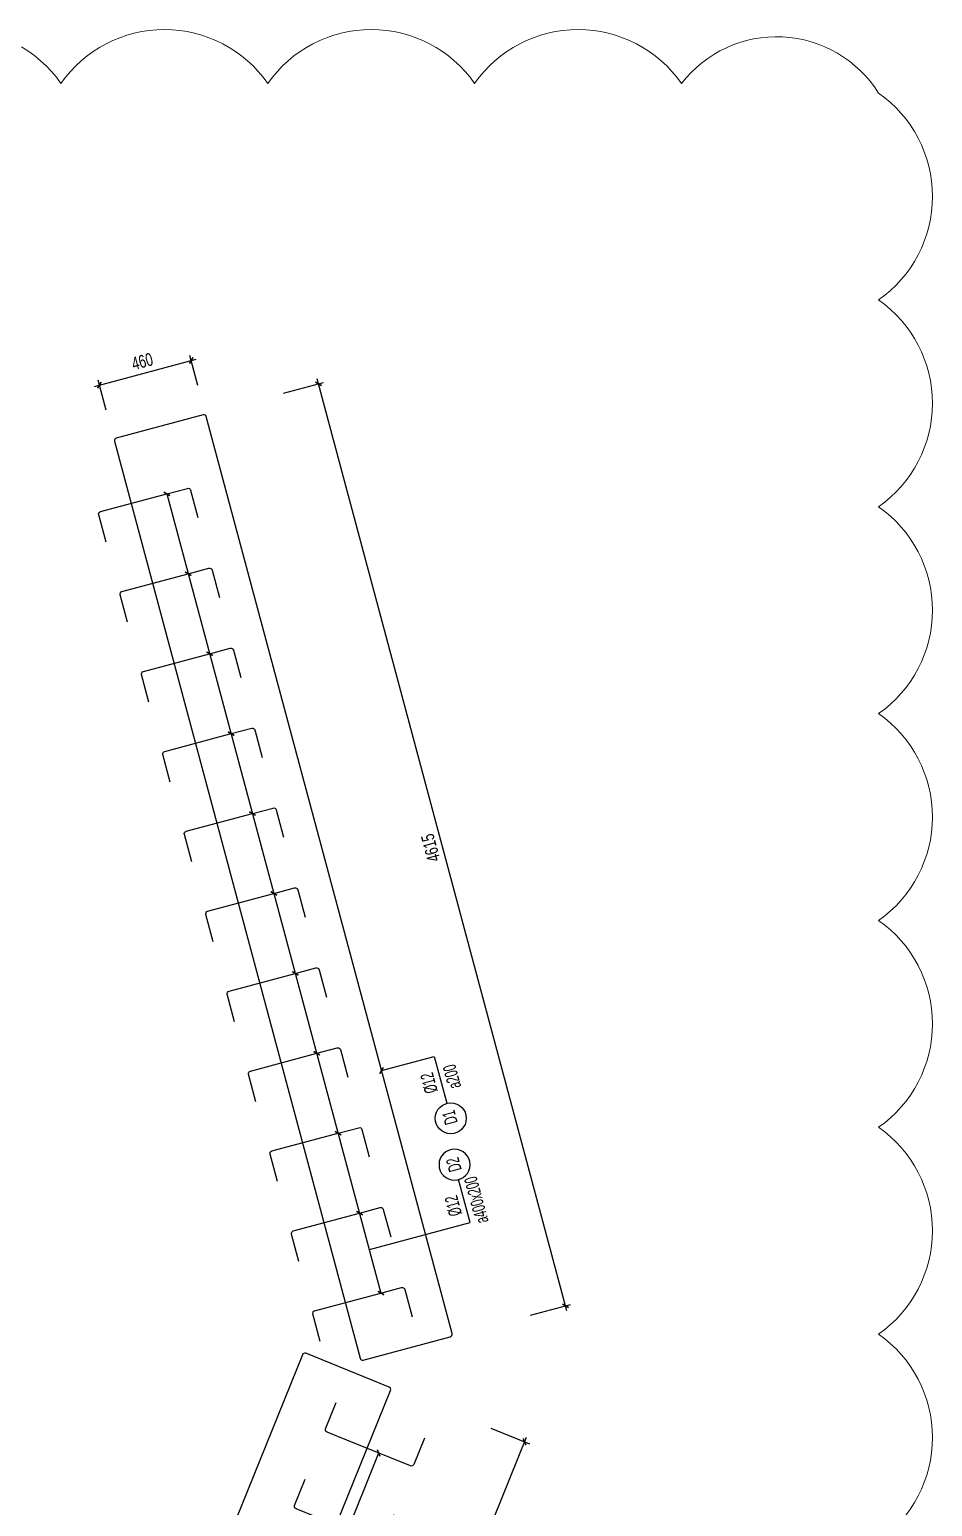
# Model space of a CAD drawing. Header units: millimetres. Extents: x -147841 to 368790, y -162721 to 84261.
# Drawn here: x 364424 to 368790, y -95613 to -88473 of the extents above; entities that cross this region are included whole.
import ezdxf
from ezdxf.enums import TextEntityAlignment as Align

# ---------------------------------------------------------------- set-up
doc = ezdxf.new("R2010")
doc.units = ezdxf.units.MM
doc.header["$LTSCALE"] = 1000
doc.header["$MEASUREMENT"] = 0
doc.header["$PDMODE"] = 1
doc.header["$PDSIZE"] = -10
doc.layers.get('0').update_dxf_attribs({"linetype": 'CONTINUOUS', "lineweight": 18})
doc.layers.get('DEFPOINTS').update_dxf_attribs({"color": 5, "linetype": 'CONTINUOUS', "lineweight": 18})
for name, color, linetype in [('ccu11-Manh', 8, 'CONTINUOUS'), ('ccu11-Thay', 7, 'CONTINUOUS'), ('ccu11-Thepdai', 6, 'CONTINUOUS'), ('KC-Cotthep', 8, 'CONTINUOUS'), ('KC-Dim', 8, 'CONTINUOUS')]:
    doc.layers.add(name, color=color, linetype=linetype)
doc.styles.add('ARIAL', font='arial.ttf', dxfattribs={"width": 0.7})
doc.styles.add('ccu11-dim', font='vnsimli.shx', dxfattribs={"width": 0.65, "bigfont": 'bigfont.shx'})
doc.dimstyles.new('2.5-25', dxfattribs={"dimscale": 25, "dimtxt": 2.5, "dimasz": 1, "dimexe": 1, "dimexo": 2, "dimgap": 1, "dimtad": 1, "dimdec": 1, "dimrnd": 5, "dimdsep": 46, "dimtxsty": 'ARIAL', "dimblk": 'ARCHTICK', "dimcen": -1, "dimdle": 1, "dimclrd": 256, "dimclre": 256, "dimclrt": 3, "dimadec": 0, "dimazin": 2, "dimtfac": 0.1, "dimtdec": 1, "dimtmove": 0, "dimatfit": 1, "dimldrblk": 'ARCHTICK', "dimfxl": 1, "dimtvp": 0.833333, "dimtfill": 1, "dimtolj": 1, "dimtzin": 12, "dimarcsym": 0})
doc.dimstyles.new('ccu11-100x4', dxfattribs={"dimscale": 100, "dimtxt": 2.5, "dimasz": 1, "dimexe": 1, "dimexo": 2, "dimgap": 1, "dimtad": 1, "dimdec": 0, "dimlfac": 0.25, "dimdsep": 46, "dimtxsty": 'ccu11-dim', "dimblk": 'ARCHTICK', "dimcen": -1, "dimdle": 1, "dimclrd": 256, "dimclre": 256, "dimclrt": 31, "dimadec": 0, "dimazin": 2, "dimtfac": 0.1, "dimtdec": 0, "dimtmove": 0, "dimatfit": 1, "dimldrblk": 'ARCHTICK', "dimfxl": 1, "dimtvp": 0.833333, "dimtolj": 1, "dimtzin": 12, "dimarcsym": 0})

# ---------------------------------------------------------------- blocks, each defined once
blk = doc.blocks.new('_ARCHTICK')
at = {"color": 0, "linetype": 'ByBlock', "const_width": 0.3}
blk.add_lwpolyline([(-0.5, -0.5), (0.5, 0.5)], dxfattribs=at)
blk = doc.blocks.new('att_thep_2')
blk.add_circle((-300, 0), 300)
at = {"color": 3, "style": 'ARIAL', "width": 0.6}
blk.add_attdef('DK', text='', height=250, dxfattribs=at).set_placement((467, 105), align=Align.CENTER)
at = {"color": 31, "style": 'ARIAL', "width": 0.6}
blk.add_attdef('SH', text='', height=250, dxfattribs=at).set_placement((-281, -111), align=Align.CENTER)
at = {"color": 2, "style": 'ARIAL', "width": 0.6}
blk.add_attdef('KC', text='', height=250, dxfattribs=at).set_placement((472, -355), align=Align.CENTER)
blk = doc.blocks.new('*D1090')
at = {"layer": 'DEFPOINTS', "color": 0, "ltscale": 3000, "transparency": 16777216}
for p in [(365821.3, -90185.4), (365053.5, -90391.1), (366247.8, -94848.4)]:
    blk.add_point(p, dxfattribs=at)
at = {"layer": 'KC-Dim', "lineweight": -2, "ltscale": 3000, "transparency": 16777216}
for p, q in [((365652.3, -90230.6), (365845.5, -90178.9)), ((367022.1, -94666.8), (365814.8, -90161.2)), ((366846.6, -94687.9), (367039.8, -94636.2))]:
    blk.add_line(p, q, dxfattribs=at)
at = {"layer": 'KC-Dim', "lineweight": -2, "ltscale": 3000, "transparency": 16777216, "xscale": 25, "yscale": 25, "zscale": 25}
for p, rotation in [((365821.3, -90185.4), 105.0000000000023), ((367015.6, -94642.6), 285.0000000000023)]:
    blk.add_blockref('_ARCHTICK', p, dxfattribs=dict(at, rotation=rotation))
at = {"layer": 'KC-Dim', "color": 3, "ltscale": 3000, "transparency": 16777216, "insert": (366363.5, -92428.7), "char_height": 62.5, "attachment_point": 5, "rotation": 105, "style": 'ARIAL', "bg_fill": 3, "box_fill_scale": 1.25, "bg_fill_color": 256, "bg_fill_true_color": 13158600, "bg_fill_transparency": 0}
blk.add_mtext('\\A1;4615', dxfattribs=at)
blk = doc.blocks.new('*D1091')
at = {"layer": 'DEFPOINTS', "color": 0, "ltscale": 3000, "transparency": 16777216}
for p in [(365961.4, -94954), (366817.4, -95300.2), (365068.9, -97160.3)]:
    blk.add_point(p, dxfattribs=at)
at = {"layer": 'KC-Dim', "lineweight": -2, "ltscale": 3000, "transparency": 16777216}
for p, q in [((366655.2, -95234.6), (366840.6, -95309.6)), ((365915.6, -97529.7), (366826.8, -95277)), ((365762.7, -97440.9), (365948.1, -97515.9))]:
    blk.add_line(p, q, dxfattribs=at)
at = {"layer": 'KC-Dim', "lineweight": -2, "ltscale": 3000, "transparency": 16777216, "xscale": 25, "yscale": 25, "zscale": 25}
for p, rotation in [((366817.4, -95300.2), 67.97712838462095), ((365924.9, -97506.6), 247.977128384621)]:
    blk.add_blockref('_ARCHTICK', p, dxfattribs=dict(at, rotation=rotation))
at = {"layer": 'KC-Dim', "color": 3, "ltscale": 3000, "transparency": 16777216, "insert": (366318.4, -96382), "char_height": 62.5, "attachment_point": 5, "rotation": 67.97713, "style": 'ARIAL', "bg_fill": 3, "box_fill_scale": 1.25, "bg_fill_color": 256, "bg_fill_true_color": 13158600, "bg_fill_transparency": 0}
blk.add_mtext('\\A1;2380', dxfattribs=at)
blk = doc.blocks.new('*D1097')
at = {"layer": 'DEFPOINTS', "color": 0, "ltscale": 3000, "transparency": 16777216}
for p in [(365206.3, -90072.5), (365251.6, -90241.5), (364807.2, -90360.6)]:
    blk.add_point(p, dxfattribs=at)
at = {"layer": 'KC-Dim', "lineweight": -2, "ltscale": 3000, "transparency": 16777216}
for p, q in [((364737.8, -90198), (365230.4, -90066)), ((365238.6, -90193.3), (365199.8, -90048.4)), ((364794.3, -90312.3), (364755.5, -90167.4))]:
    blk.add_line(p, q, dxfattribs=at)
at = {"layer": 'KC-Dim', "lineweight": -2, "ltscale": 3000, "transparency": 16777216, "xscale": 25, "yscale": 25, "zscale": 25}
for p, rotation in [((365206.3, -90072.5), 15.00000000027781), ((364761.9, -90191.6), 195.0000000002778)]:
    blk.add_blockref('_ARCHTICK', p, dxfattribs=dict(at, rotation=rotation))
at = {"layer": 'KC-Dim', "color": 3, "ltscale": 3000, "transparency": 16777216, "insert": (364969.4, -90077.1), "char_height": 62.5, "attachment_point": 5, "rotation": 15, "style": 'ARIAL', "bg_fill": 3, "box_fill_scale": 1.25, "bg_fill_color": 256, "bg_fill_true_color": 13158600, "bg_fill_transparency": 0}
blk.add_mtext('\\A1;460', dxfattribs=at)
blk = doc.blocks.new('*U1600')
at = {"layer": 'ccu11-Thepdai', "flags": 128}
blk.add_lwpolyline([(75, 230), (-62.5, 230, 0.414214), (-75, 217.5), (-75, -114.4), (-75, -217.5, 0.414214), (-62.5, -230), (75, -230)], format="xyb", dxfattribs=at)
blk = doc.blocks.new('*U1599')
at = {"layer": 'ccu11-Thay', "color": 0, "linetype": 'ByBlock', "lineweight": -2, "transparency": 16777216}
for p in [(0, 0), (400, 0), (800, 0), (1200, 0), (1600, 0)]:
    blk.add_blockref('*U1600', p, dxfattribs=at)
blk = doc.blocks.new('*U1602')
at = {"layer": 'ccu11-Thepdai', "flags": 128}
blk.add_lwpolyline([(75, 230), (-62.5, 230, 0.414214), (-75, 217.5), (-75, -114.4), (-75, -217.5, 0.414214), (-62.5, -230), (75, -230)], format="xyb", dxfattribs=at)
blk = doc.blocks.new('*U1601')
at = {"layer": 'ccu11-Thay', "color": 0, "linetype": 'ByBlock', "lineweight": -2, "transparency": 16777216}
for p in [(0, 0), (400, 0), (800, 0), (1200, 0), (1600, 0), (2000, 0), (2400, 0), (2800, 0), (3200, 0), (3600, 0), (4000, 0)]:
    blk.add_blockref('*U1602', p, dxfattribs=at)

msp = doc.modelspace()

# ---------------------------------------------------------------- linework, layer by layer
at = {"layer": 'ccu11-Thepdai'}
for points in [[(366466.77, -94776.76), (365278.91, -90343.63, 0.4142136), (365263.6, -90334.79), (364843.43, -90447.38, 0.4142136), (364834.59, -90462.68), (366022.44, -94895.82, 0.4142136), (366037.75, -94904.66), (366457.93, -94792.07, 0.4142136)], [(365286.83, -97234.96), (366169.9, -95051.8, 0.4142136), (366163, -95035.52), (365759.74, -94872.41, 0.4142136), (365743.47, -94879.31), (364860.4, -97062.47, 0.4142136), (364867.3, -97078.75), (365270.56, -97241.86, 0.4142136)]]:
    msp.add_lwpolyline(points, format="xyb", close=True, dxfattribs=at)
at = {"layer": 'KC-Dim', "ltscale": 3000}
msp.add_lwpolyline([(365088.02, -90717.26), (366123.29, -94580.96)], dxfattribs=at)

# ---------------------------------------------------------------- block references
at = {"layer": 'KC-Cotthep'}
ref = msp.add_blockref('att_thep_2', (366441.2, -93663.74), dxfattribs=dict(at, xscale=0.25, yscale=0.25, zscale=0.25, rotation=105.0000000000014))
ref.add_attrib('KC', 'a200', dxfattribs={"layer": '0', "color": 2, "height": 62.5, "rotation": 105, "style": 'ARIAL', "width": 0.6}).set_placement((366496.46, -93526.8), align=Align.CENTER)
ref.add_attrib('DK', '%%C12', dxfattribs={"layer": '0', "color": 215, "height": 62.5, "rotation": 105, "style": 'ARIAL', "width": 0.6}).set_placement((366385.55, -93557.88), align=Align.CENTER)
ref.add_attrib('SH', 'D1', dxfattribs={"layer": '0', "color": 31, "height": 62.5, "rotation": 105, "style": 'ARIAL', "width": 0.6}).set_placement((366486.3, -93724.38), align=Align.CENTER)
ref = msp.add_blockref('att_thep_2', (366498.26, -94032.89), dxfattribs=dict(at, xscale=-0.25, yscale=0.25, zscale=0.25, rotation=105.0000000000014))
ref.add_attrib('KC', 'a400x200', dxfattribs={"layer": '0', "color": 2, "height": 62.5, "rotation": 105, "style": 'ARIAL', "width": 0.6}).set_placement((366614.43, -94123.25), align=Align.CENTER)
ref.add_attrib('DK', '%%C12', dxfattribs={"layer": '0', "color": 215, "height": 62.5, "rotation": 105, "style": 'ARIAL', "width": 0.6}).set_placement((366502.83, -94151.76), align=Align.CENTER)
ref.add_attrib('SH', 'D2', dxfattribs={"layer": '0', "color": 31, "height": 62.5, "rotation": 105, "style": 'ARIAL', "width": 0.6}).set_placement((366505.56, -93952.43), align=Align.CENTER)
at = {"layer": 'KC-Dim', "ltscale": 3000, "xscale": 25, "yscale": 25, "zscale": 25, "rotation": 105.0000000000004}
for p in [(365088.02, -90717.26), (365191.55, -91103.63), (365295.07, -91490), (365398.6, -91876.37), (365502.13, -92262.74), (365605.66, -92649.11), (365709.18, -93035.48), (365812.71, -93421.85), (365916.24, -93808.22), (366019.77, -94194.59), (366123.29, -94580.96)]:
    msp.add_blockref('_ARCHTICK', p, dxfattribs=at)

# ---------------------------------------------------------------- leaders
at = {"layer": 'ccu11-Manh', "ltscale": 3000}
for points in [[(366126.06, -93505.24), (366380.46, -93437.08), (366441.2, -93663.74)], [(366112.06, -95354.32), (365616.68, -96579.04), (366035.39, -96748.4)]]:
    msp.add_leader(points, dimstyle='ccu11-100x4', override={"dimasz": 0.25, "dimtad": 0}, dxfattribs=at)
at = {"layer": 'ccu11-Manh', "ltscale": 10}
msp.add_leader([(366067.07, -94371.11), (366553.93, -94240.66), (366497.95, -94031.72)], dimstyle='ccu11-100x4', override={"dimgap": 1, "dimtad": 0, "dimldrblk": 'None'}, dxfattribs=at)

# ---------------------------------------------------------------- next in the draw order: dimensions: what is measured, and where the dimension line sits
at = {"layer": 'KC-Dim', "ltscale": 3000}
dim = msp.add_linear_dim(base=(365821.31, -90185.35), p1=(366247.84, -94848.36), p2=(365053.51, -90391.08), angle=105, dimstyle='2.5-25', override={"dimfxl": 7, "dimfxlon": 1}, dxfattribs=at)
dim.commit()
dim.dimension.update_dxf_attribs({"geometry": '*D1090', "text_midpoint": (366363.5, -92428.72)})
dim = msp.add_aligned_dim(p1=(365068.93, -97160.31), p2=(365961.37, -94953.97), distance=-923.39, dimstyle='2.5-25', override={"dimfxl": 7, "dimfxlon": 1}, dxfattribs=at)
dim.commit()
dim.dimension.update_dxf_attribs({"geometry": '*D1091', "text_midpoint": (366318.38, -96382.04)})

# ---------------------------------------------------------------- next in the draw order: block references
at = {"layer": 'ccu11-Thay', "xscale": -1}
for name, p, rotation in [('*U1601', (364996.9, -90819.32), 105.0000000000057), ('*U1599', (365492.45, -96748.72), 247.9771283846035)]:
    msp.add_blockref(name, p, dxfattribs=dict(at, rotation=rotation))

# ---------------------------------------------------------------- next in the draw order: dimensions: what is measured, and where the dimension line sits
at = {"layer": 'KC-Dim', "ltscale": 3000}
dim = msp.add_aligned_dim(p1=(364807.23, -90360.61), p2=(365251.56, -90241.55), distance=175, dimstyle='2.5-25', override={"dimfxl": 7, "dimfxlon": 1}, dxfattribs=at)
dim.commit()
dim.dimension.update_dxf_attribs({"geometry": '*D1097', "text_midpoint": (364969.37, -90077.07)})

# ---------------------------------------------------------------- next in the draw order: linework, layer by layer
at = {"layer": 'DEFPOINTS', "color": 1, "flags": 128}
msp.add_lwpolyline([(357576.15, -88732.8, -0.5205671), (358576.15, -88732.8, -0.5205671), (359576.15, -88732.8, -0.5205671), (360576.15, -88732.8, -0.5205671), (361576.15, -88732.8, -0.5205671), (362576.15, -88732.8, -0.5205671), (363576.15, -88732.8, -0.5205671), (364576.15, -88732.8, -0.5205671), (365576.15, -88732.8, -0.5205671), (366576.15, -88732.8, -0.5205671), (367576.15, -88732.8, -0.5205671), (368529.27, -88779.68, -0.5205671), (368529.27, -89779.68, -0.5205671), (368529.27, -90779.68, -0.5205671), (368529.27, -91779.68, -0.5205671), (368529.27, -92779.68, -0.5205671), (368529.27, -93779.68, -0.5205671), (368529.27, -94779.68, -0.5205671), (368529.27, -95779.68, -0.5205671)], format="xyb", dxfattribs=at)

doc.saveas('drawing.dxf')
